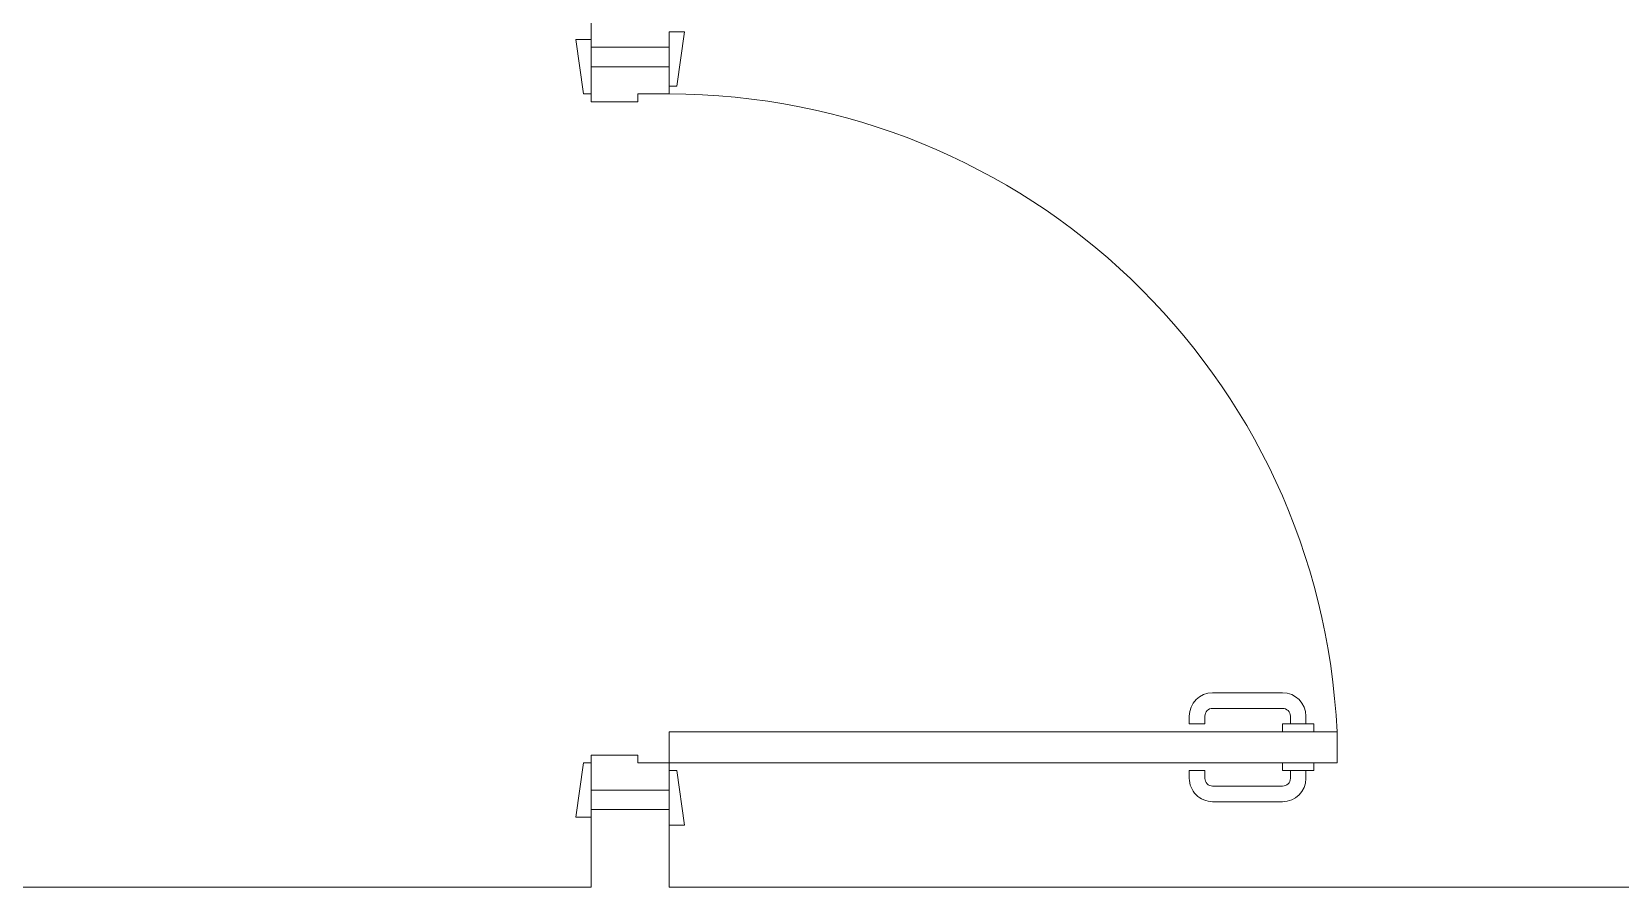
# Model space of a CAD drawing. Header units: millimetres. Extents: x -160614 to 59925, y -157025 to 0.
# Drawn here: x -43432 to -41389, y -101593 to -100493 of the extents above; entities that cross this region are included whole.
import ezdxf

# ---------------------------------------------------------------- set-up
doc = ezdxf.new("R2010")
doc.units = ezdxf.units.MM
doc.header["$LTSCALE"] = 8
for name, color, linetype, lineweight in [('72_EGR_EQP_TAG', 9, 'Continuous', 5), ('Walls', 9, 'Continuous', 5), ('Wooden Joinery', 9, 'Continuous', 5)]:
    doc.layers.add(name, color=color, linetype=linetype, lineweight=lineweight)

# ---------------------------------------------------------------- blocks, each defined once
blk = doc.blocks.new('A$C72370EFE')
at = {"layer": 'Wooden Joinery'}
for p, q in [((-0.01, -0.04), (-0.02, -0.04)), ((-0.01, -0.03), (-0.01, -0.07)), ((0, -0.03), (-0.01, -0.03)), ((0.04, -0.03), (0.05, -0.03)), ((0.05, -0.03), (0.05, -0.07)), ((0.05, -0.04), (0.06, -0.04)), ((-0.01, -0.06), (-0.02, -0.06)), ((0.05, -0.06), (0.06, -0.06)), ((-0.05, -0.07), (-0.05, -0.16)), ((-0.03, -0.07), (-0.03, -0.16)), ((0, -0.07), (-0.01, -0.07)), ((0.04, -0.07), (0.05, -0.07)), ((0.07, -0.07), (0.07, -0.16)), ((0.09, -0.07), (0.09, -0.16)), ((-0.01, -0.17), (-0.02, -0.17)), ((-0.01, -0.17), (-0.01, -0.19)), ((0.05, -0.17), (0.06, -0.17)), ((0.05, -0.17), (0.05, -0.19)), ((-0.01, -0.19), (-0.02, -0.19)), ((0.05, -0.19), (0.06, -0.19))]:
    blk.add_line(p, q, dxfattribs=at)
for centre, radius, start, end in [((-0.02, -0.07), 0.03, 90, 180), ((0.06, -0.07), 0.03, 0, 90), ((-0.02, -0.07), 0.01, 90, 180), ((0.06, -0.07), 0.01, 0, 90), ((-0.02, -0.16), 0.03, 180, 270), ((-0.02, -0.16), 0.01, 180, 270), ((0.06, -0.16), 0.01, 270, 0), ((0.06, -0.16), 0.03, 270, 0)]:
    blk.add_arc(centre, radius, start, end, dxfattribs=at)
blk = doc.blocks.new('A$C5DAD61B4')
at = {"layer": 'Wooden Joinery'}
for points in [[(80, 959.1), (80, 969.1), (10, 979.1), (10, 959.1)], [(940, 959.1), (940, 969.1), (1010, 979.1), (1010, 959.1)], [(70, 859.1), (70, 849.1), (0, 839.1), (0, 859.1)], [(120, 859.1), (120, 0), (80, 0), (80, 859.1)], [(950, 859.1), (950, 849.1), (1020, 839.1), (1020, 859.1)]]:
    blk.add_lwpolyline(points, close=True, dxfattribs=at)
for points in [[(45, 859.1), (45, 959.1), (20, 959.1), (20, 859.1), (45, 859.1)], [(45, 859.1), (80, 859.1), (80, 899.1), (90, 899.1), (90, 959.1), (45, 959.1), (45, 859.1)], [(975, 859.1), (940, 859.1), (940, 899.1), (930, 899.1), (930, 959.1), (975, 959.1), (975, 859.1)], [(975, 859.1), (975, 959.1), (1000, 959.1), (1000, 859.1), (975, 859.1)]]:
    blk.add_lwpolyline(points, dxfattribs=at)
blk.add_arc((80, 859.1), 860, 272.666, 0, dxfattribs=at)
at = {"layer": 'Wooden Joinery', "xscale": 999.9999999998854, "yscale": 999.9999999998854, "zscale": 999.9999999998854, "rotation": 180}
blk.add_blockref('A$C72370EFE', (120, 0), dxfattribs=at)
blk = doc.blocks.new('1stF')
at = {"layer": 'Walls', "color": 9}
for p, q in [((-42712.8, -100502.6, 0.1), (-42712.8, -98022.6, 0.1)), ((-42712.8, -100512.6, 0.1), (-42612.8, -100512.6, 0.1)), ((-42712.8, -100582.6, 0.1), (-42712.8, -100572.6, 0.1)), ((-42612.8, -101592.6, 0.1), (-42612.8, -101392.6, 0.1)), ((-42712.8, -101592.6, 0.1), (-42712.8, -101422.6, 0.1)), ((-42712.8, -101492.6, 0.1), (-42612.8, -101492.6, 0.1)), ((-44349.1, -101592.6, 0.1), (-42712.8, -101592.6, 0.1)), ((-42612.8, -101592.6, 0.1), (-38952.3, -101592.6, 0.1))]:
    blk.add_line(p, q, dxfattribs=at)
at = {"layer": 'Wooden Joinery', "color": 9, "rotation": 89.99999999999999}
blk.add_blockref('A$C5DAD61B4', (-41753.7, -101512.6, 0.1), dxfattribs=at)

msp = doc.modelspace()

# ---------------------------------------------------------------- block references
at = {"layer": '72_EGR_EQP_TAG'}
msp.add_blockref('1stF', (0, 0), dxfattribs=at)

doc.saveas('drawing.dxf')
